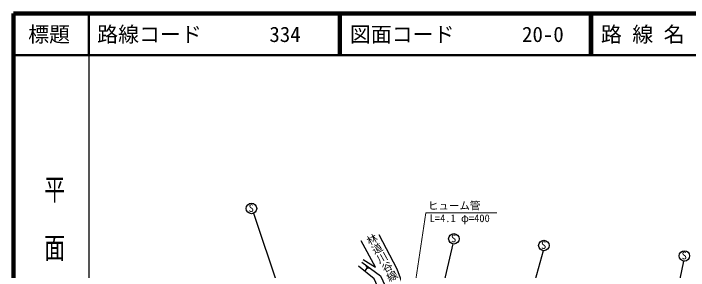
# Model space of a CAD drawing. Units: millimetres, scale not verified. Extents: x 40000 to 680000, y 20000 to 380000.
# Drawn here: x 40000 to 201302, y 318458 to 380000 of the extents above; entities that cross this region are included whole.
import ezdxf
from ezdxf.enums import TextEntityAlignment as Align

# ---------------------------------------------------------------- set-up
doc = ezdxf.new("R2010")
doc.units = ezdxf.units.MM
doc.header["$LTSCALE"] = 1000
for name, color, linetype, lineweight in [('M-BGD', 7, 'Continuous', 25), ('M-STR-HTXT', 7, 'Continuous', 13), ('M-TTL', 2, 'Continuous', 140), ('M-TTL-BAND', 7, 'Continuous', 25), ('M-TTL-LINE', 7, 'Continuous', 50)]:
    doc.layers.add(name, color=color, linetype=linetype, lineweight=lineweight)
doc.layers.add('M-TTL-TXT', color=7, linetype='Continuous')
doc.styles.add('@ＭＳ ゴシック', font='')
doc.styles.add('ＭＳ ゴシック', font='')
doc.styles.get('@ＭＳ ゴシック').set_extended_font_data('@MS Gothic')
doc.styles.get('ＭＳ ゴシック').set_extended_font_data('MS Gothic')

msp = doc.modelspace()

# ---------------------------------------------------------------- linework, layer by layer
at = {"layer": 'M-BGD'}
for p, q in [((97354, 332166), (108398, 299241)), ((127274, 327075), (131573, 318841)), ((126514, 319228), (123074, 325606)), ((145019, 324818), (137846, 295011)), ((166578, 323210), (157332, 289555)), ((123576, 321120), (126514, 319228)), ((124214, 319591), (125038, 319000)), ((200134, 320727), (193240, 287280)), ((124538, 319172), (124036, 318471)), ((124332, 319319), (124744, 319024)), ((131573, 318841), (134046, 312521))]:
    msp.add_line(p, q, dxfattribs=at)
for points in [[(102567, 299294), (107058, 300876), (116374, 300518), (123379, 304599), (128682, 311077), (126188, 316509), (122447, 319476)], [(123228, 320420), (127729, 317195), (130380, 311377), (125018, 303288), (117429, 299135), (108398, 299241), (105689, 298983), (102749, 298266)]]:
    msp.add_lwpolyline(points, dxfattribs=at)
for centre in [(96861, 333314), (145232, 326050), (166737, 324450), (200328, 321962)]:
    msp.add_circle(centre, 1250, dxfattribs=at)
at = {"layer": 'M-STR-HTXT'}
for p, q in [((133318, 297327), (138502, 332268)), ((138502, 332268), (155489, 332268))]:
    msp.add_line(p, q, dxfattribs=at)
at = {"layer": 'M-TTL'}
for p, q in [((40000, 380000), (40000, 20000)), ((680000, 380000), (40000, 380000))]:
    msp.add_line(p, q, dxfattribs=at)
at = {"layer": 'M-TTL-BAND'}
msp.add_line((58000, 370000), (58000, 20000), dxfattribs=at)
at = {"layer": 'M-TTL-LINE'}
for p, q in [((58000, 380000), (58000, 370000)), ((117750, 380000), (117750, 370000)), ((118250, 380000), (118250, 370000)), ((177750, 380000), (177750, 370000)), ((178250, 380000), (178250, 370000)), ((40000, 370000), (680000, 370000))]:
    msp.add_line(p, q, dxfattribs=at)

# ---------------------------------------------------------------- texts
at = {"layer": 'M-BGD', "style": 'ＭＳ ゴシック'}
for p in [(96182, 331941), (144554, 324676), (166058, 323077), (199649, 320588)]:
    msp.add_text('S', height=1833, dxfattribs=at).set_placement(p, align=Align.BOTTOM_LEFT)
at = {"layer": 'M-BGD', "style": '@ＭＳ ゴシック'}
msp.add_text('林道川谷線', height=1833, rotation=298.61, dxfattribs=at).set_placement((123740, 326299), align=Align.BOTTOM_LEFT)
at = {"layer": 'M-STR-HTXT', "style": 'ＭＳ ゴシック'}
for s, p in [('ヒューム管', (139052, 332511)), ('L=4.1 φ=400', (139446, 329500))]:
    msp.add_text(s, height=1833, dxfattribs=at).set_placement(p, align=Align.BOTTOM_LEFT)
at = {"layer": 'M-TTL-BAND', "style": '@ＭＳ ゴシック', "width": 1.4}
msp.add_text('平  面  図', height=3666, rotation=270, dxfattribs=at).set_placement((49777, 306475), align=Align.MIDDLE_RIGHT)
at = {"layer": 'M-TTL-TXT', "style": 'ＭＳ ゴシック'}
msp.add_text('標題', height=3666, dxfattribs=at).set_placement((48500, 375000), align=Align.MIDDLE_CENTER)
for s, p in [('路線コード', (60000, 375000)), ('334', (101142, 375000)), ('図面コード', (120380, 375000)), ('20-0', (161521, 375000)), ('路 線 名', (180380, 375000))]:
    msp.add_text(s, height=3666, dxfattribs=at).set_placement(p, align=Align.MIDDLE_LEFT)

doc.saveas('drawing.dxf')
